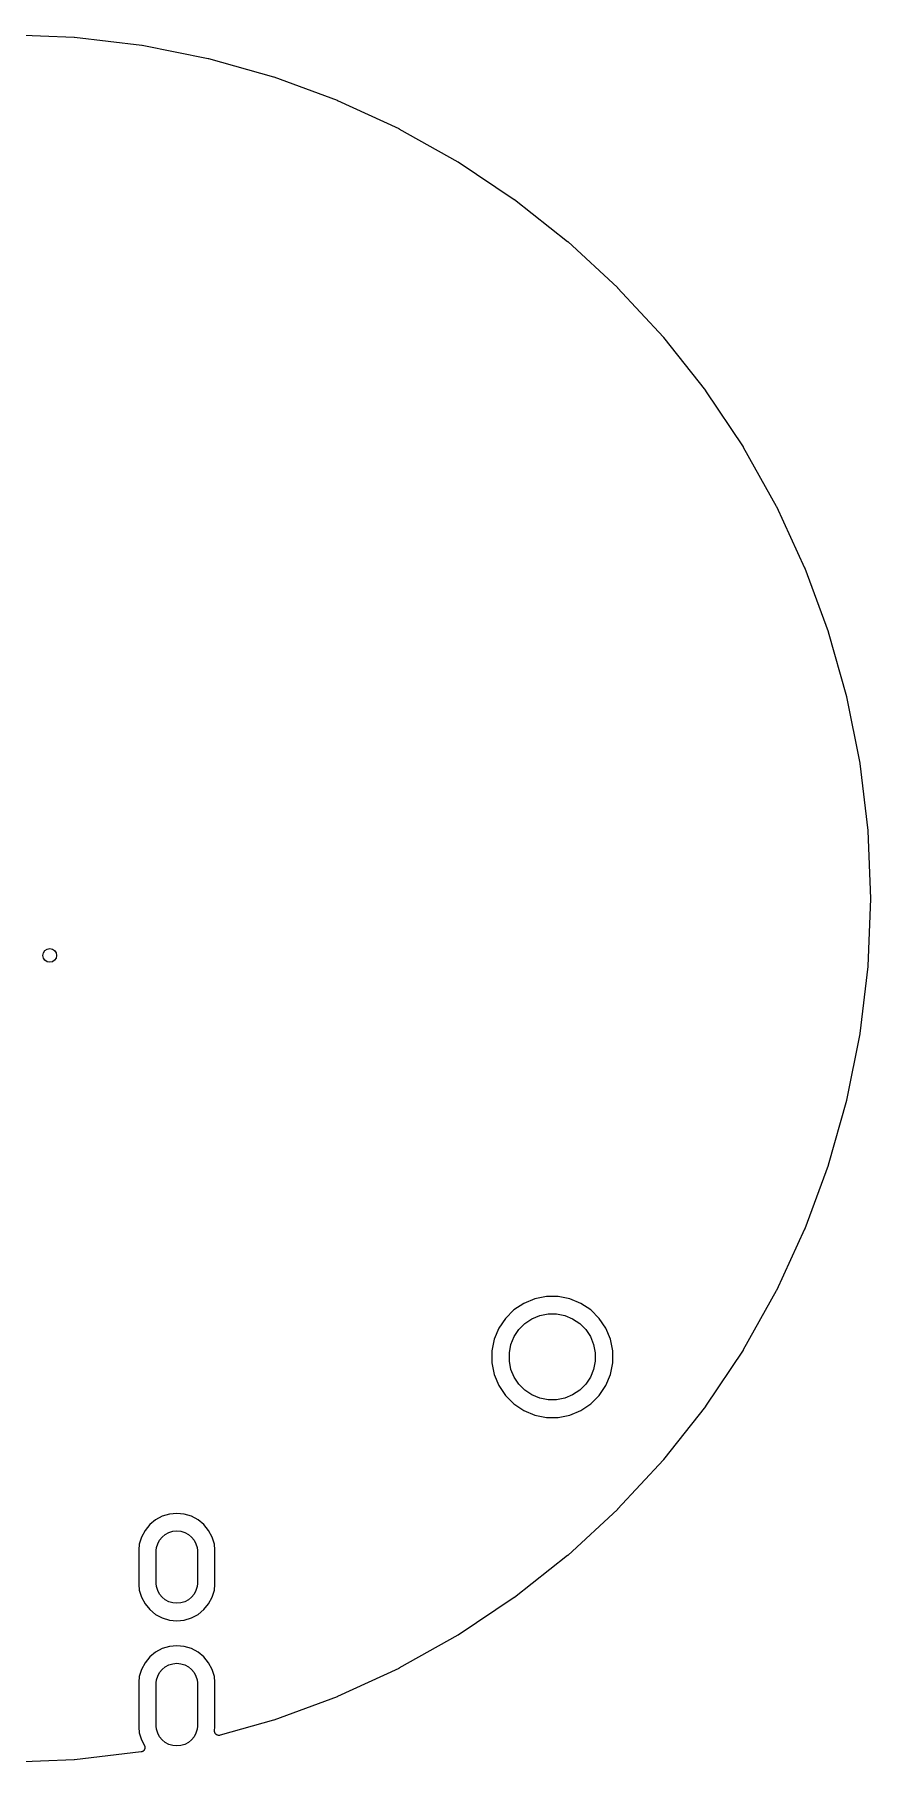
# Model space of a CAD drawing. Extents: x 123.4 to 173.6, y -130.1 to -79.9.
# Drawn here: x 149.3 to 173.6, y -130.1 to -79.9 of the extents above; entities that cross this region are included whole.
import ezdxf

# ---------------------------------------------------------------- set-up
doc = ezdxf.new("R2010")
doc.units = 0
doc.header["$MEASUREMENT"] = 0
doc.layers.add('BLACK', color=7, linetype='CONTINUOUS')

msp = doc.modelspace()

# ---------------------------------------------------------------- linework, layer by layer
at = {"layer": 'BLACK', "linetype": 'CONTINUOUS'}
for p, q in [((148.505, -79.8676), (150.467, -79.9446)), ((150.467, -79.9446), (150.469, -79.9447)), ((150.469, -79.9447), (150.473, -79.9453)), ((150.473, -79.9453), (150.477, -79.9454)), ((150.477, -79.9454), (152.427, -80.1762)), ((152.427, -80.1762), (152.428, -80.1764)), ((152.428, -80.1764), (152.432, -80.1774)), ((152.432, -80.1774), (152.437, -80.1778)), ((152.437, -80.1778), (154.362, -80.5608)), ((154.362, -80.5608), (154.364, -80.5612)), ((154.364, -80.5612), (154.368, -80.5624)), ((154.368, -80.5624), (154.372, -80.5631)), ((154.372, -80.5631), (156.262, -81.0961)), ((156.262, -81.0961), (156.263, -81.0966)), ((156.263, -81.0966), (156.267, -81.0981)), ((156.267, -81.0981), (156.271, -81.0992)), ((156.271, -81.0992), (158.113, -81.7787)), ((158.113, -81.7787), (158.115, -81.7794)), ((158.115, -81.7794), (158.118, -81.7812)), ((158.118, -81.7812), (158.122, -81.7826)), ((158.122, -81.7826), (159.905, -82.6046)), ((159.905, -82.6046), (159.907, -82.6053)), ((159.907, -82.6053), (159.911, -82.6074)), ((159.911, -82.6074), (159.914, -82.6091)), ((159.914, -82.6091), (161.627, -83.5685)), ((161.627, -83.5685), (161.629, -83.5693)), ((161.629, -83.5693), (161.632, -83.5717)), ((161.632, -83.5717), (161.636, -83.5737)), ((161.636, -83.5737), (163.268, -84.6645)), ((163.268, -84.6645), (163.27, -84.6655)), ((163.27, -84.6655), (163.273, -84.6681)), ((163.273, -84.6681), (163.277, -84.6704)), ((163.277, -84.6704), (164.818, -85.8859)), ((164.818, -85.8859), (164.82, -85.887)), ((164.82, -85.887), (164.823, -85.8899)), ((164.823, -85.8899), (164.826, -85.8924)), ((164.826, -85.8924), (166.268, -87.2252)), ((166.268, -87.2252), (166.269, -87.2264)), ((166.269, -87.2264), (166.272, -87.2295)), ((166.272, -87.2295), (166.275, -87.2322)), ((166.275, -87.2322), (167.608, -88.674)), ((167.608, -88.674), (167.609, -88.6753)), ((167.609, -88.6753), (167.611, -88.6786)), ((167.611, -88.6786), (167.614, -88.6816)), ((167.614, -88.6816), (168.83, -90.2235)), ((168.83, -90.2235), (168.831, -90.2249)), ((168.831, -90.2249), (168.833, -90.2284)), ((168.833, -90.2284), (168.836, -90.2316)), ((168.836, -90.2316), (169.926, -91.8641)), ((169.926, -91.8641), (169.927, -91.8656)), ((169.927, -91.8656), (169.929, -91.8692)), ((169.929, -91.8692), (169.932, -91.8726)), ((169.932, -91.8726), (170.891, -93.5857)), ((170.891, -93.5857), (170.892, -93.5872)), ((170.892, -93.5872), (170.893, -93.591)), ((170.893, -93.591), (170.895, -93.5946)), ((170.895, -93.5946), (171.717, -95.3776)), ((171.717, -95.3776), (171.718, -95.3792)), ((171.718, -95.3792), (171.719, -95.3831)), ((171.719, -95.3831), (171.721, -95.3868)), ((171.721, -95.3868), (172.401, -97.2289)), ((172.401, -97.2289), (172.401, -97.2306)), ((172.401, -97.2306), (172.402, -97.2346)), ((172.402, -97.2346), (172.404, -97.2384)), ((172.404, -97.2384), (172.937, -99.1281)), ((172.937, -99.1281), (172.937, -99.1298)), ((172.937, -99.1298), (172.938, -99.1339)), ((172.938, -99.1339), (172.939, -99.1378)), ((172.939, -99.1378), (173.322, -101.063)), ((173.322, -101.063), (173.323, -101.065)), ((173.323, -101.065), (173.323, -101.069)), ((173.323, -101.069), (173.324, -101.073)), ((173.324, -101.073), (173.555, -103.023)), ((173.555, -103.023), (173.555, -103.025)), ((173.555, -103.025), (173.555, -103.029)), ((173.555, -103.029), (173.555, -103.033)), ((173.555, -103.033), (173.632, -104.995)), ((173.632, -105.005), (173.555, -106.967)), ((173.632, -104.995), (173.632, -104.997)), ((173.632, -104.997), (173.632, -105.001)), ((173.632, -105.001), (173.632, -105.005)), ((173.555, -106.977), (173.324, -108.927)), ((173.555, -106.967), (173.555, -106.969)), ((173.555, -106.969), (173.555, -106.973)), ((173.555, -106.973), (173.555, -106.977)), ((173.322, -108.937), (172.939, -110.862)), ((173.323, -108.932), (173.322, -108.937)), ((173.324, -108.928), (173.323, -108.932)), ((173.324, -108.927), (173.324, -108.928)), ((172.937, -110.872), (172.404, -112.762)), ((172.938, -110.868), (172.937, -110.872)), ((172.939, -110.864), (172.938, -110.868)), ((172.939, -110.862), (172.939, -110.864)), ((172.401, -112.771), (171.721, -114.613)), ((172.402, -112.767), (172.401, -112.771)), ((172.403, -112.763), (172.402, -112.767)), ((172.404, -112.762), (172.403, -112.763)), ((171.717, -114.622), (170.895, -116.405)), ((171.719, -114.618), (171.717, -114.622)), ((171.721, -114.615), (171.719, -114.618)), ((171.721, -114.613), (171.721, -114.615)), ((164.202, -116.577), (163.862, -116.645)), ((164.548, -116.577), (164.202, -116.577)), ((164.888, -116.645), (164.548, -116.577)), ((170.891, -116.414), (169.932, -118.127)), ((170.893, -116.411), (170.891, -116.414)), ((170.895, -116.407), (170.893, -116.411)), ((170.895, -116.405), (170.895, -116.407)), ((163.254, -116.969), (163.009, -117.214)), ((163.542, -116.777), (163.254, -116.969)), ((163.862, -116.645), (163.542, -116.777)), ((164.01, -117.133), (164.252, -117.085)), ((164.252, -117.085), (164.498, -117.085)), ((164.498, -117.085), (164.74, -117.133)), ((165.208, -116.777), (164.888, -116.645)), ((165.496, -116.969), (165.208, -116.777)), ((165.741, -117.214), (165.496, -116.969)), ((162.817, -117.502), (162.685, -117.822)), ((163.009, -117.214), (162.817, -117.502)), ((163.267, -117.743), (163.404, -117.538)), ((163.404, -117.538), (163.578, -117.364)), ((163.578, -117.364), (163.783, -117.227)), ((163.783, -117.227), (164.01, -117.133)), ((164.74, -117.133), (164.967, -117.227)), ((164.967, -117.227), (165.172, -117.364)), ((165.172, -117.364), (165.346, -117.538)), ((165.346, -117.538), (165.483, -117.743)), ((165.933, -117.502), (165.741, -117.214)), ((166.065, -117.822), (165.933, -117.502)), ((162.685, -117.822), (162.617, -118.162)), ((163.125, -118.212), (163.173, -117.97)), ((163.173, -117.97), (163.267, -117.743)), ((165.483, -117.743), (165.577, -117.97)), ((165.577, -117.97), (165.625, -118.212)), ((166.133, -118.162), (166.065, -117.822)), ((162.617, -118.162), (162.617, -118.508)), ((162.617, -118.508), (162.685, -118.848)), ((163.125, -118.458), (163.125, -118.212)), ((163.173, -118.7), (163.125, -118.458)), ((165.625, -118.458), (165.577, -118.7)), ((165.625, -118.212), (165.625, -118.458)), ((166.065, -118.848), (166.133, -118.508)), ((166.133, -118.508), (166.133, -118.162)), ((169.926, -118.136), (168.836, -119.768)), ((169.928, -118.132), (169.926, -118.136)), ((169.931, -118.129), (169.928, -118.132)), ((169.932, -118.127), (169.931, -118.129)), ((162.685, -118.848), (162.817, -119.168)), ((163.267, -118.927), (163.173, -118.7)), ((163.404, -119.132), (163.267, -118.927)), ((165.483, -118.927), (165.346, -119.132)), ((165.577, -118.7), (165.483, -118.927)), ((165.933, -119.168), (166.065, -118.848)), ((162.817, -119.168), (163.009, -119.456)), ((163.009, -119.456), (163.254, -119.701)), ((163.578, -119.306), (163.404, -119.132)), ((163.783, -119.443), (163.578, -119.306)), ((164.01, -119.537), (163.783, -119.443)), ((164.252, -119.585), (164.01, -119.537)), ((164.498, -119.585), (164.252, -119.585)), ((164.74, -119.537), (164.498, -119.585)), ((164.967, -119.443), (164.74, -119.537)), ((165.172, -119.306), (164.967, -119.443)), ((165.346, -119.132), (165.172, -119.306)), ((165.496, -119.701), (165.741, -119.456)), ((165.741, -119.456), (165.933, -119.168)), ((163.254, -119.701), (163.542, -119.893)), ((163.542, -119.893), (163.862, -120.025)), ((163.862, -120.025), (164.202, -120.093)), ((164.202, -120.093), (164.548, -120.093)), ((164.548, -120.093), (164.888, -120.025)), ((164.888, -120.025), (165.208, -119.893)), ((165.208, -119.893), (165.496, -119.701)), ((168.83, -119.777), (167.614, -121.318)), ((168.832, -119.773), (168.83, -119.777)), ((168.835, -119.77), (168.832, -119.773)), ((168.836, -119.768), (168.835, -119.77)), ((167.608, -121.326), (166.275, -122.768)), ((167.61, -121.323), (167.608, -121.326)), ((167.613, -121.32), (167.61, -121.323)), ((167.614, -121.318), (167.613, -121.32)), ((152.831, -123.074), (152.663, -123.213)), ((153.024, -122.971), (152.831, -123.074)), ((153.233, -122.908), (153.024, -122.971)), ((153.45, -122.887), (153.233, -122.908)), ((153.667, -122.908), (153.45, -122.887)), ((153.876, -122.971), (153.667, -122.908)), ((154.069, -123.074), (153.876, -122.971)), ((154.237, -123.213), (154.069, -123.074)), ((166.268, -122.775), (164.826, -124.108)), ((166.271, -122.772), (166.268, -122.775)), ((166.274, -122.769), (166.271, -122.772)), ((166.275, -122.768), (166.274, -122.769)), ((152.421, -123.574), (152.358, -123.783)), ((152.524, -123.381), (152.421, -123.574)), ((152.663, -123.213), (152.524, -123.381)), ((152.949, -123.665), (153.024, -123.574)), ((153.024, -123.574), (153.115, -123.499)), ((153.115, -123.499), (153.219, -123.443)), ((153.219, -123.443), (153.332, -123.409)), ((153.332, -123.409), (153.45, -123.397)), ((153.45, -123.397), (153.568, -123.409)), ((153.568, -123.409), (153.681, -123.443)), ((153.681, -123.443), (153.785, -123.499)), ((153.785, -123.499), (153.876, -123.574)), ((153.876, -123.574), (153.951, -123.665)), ((154.376, -123.381), (154.237, -123.213)), ((154.479, -123.574), (154.376, -123.381)), ((154.542, -123.783), (154.479, -123.574)), ((152.358, -123.783), (152.342, -123.946)), ((152.342, -123.946), (152.342, -124.954)), ((152.85, -123.971), (152.859, -123.882)), ((152.85, -124.929), (152.85, -123.971)), ((152.859, -123.882), (152.893, -123.769)), ((152.893, -123.769), (152.949, -123.665)), ((153.951, -123.665), (154.007, -123.769)), ((154.007, -123.769), (154.041, -123.882)), ((154.041, -123.882), (154.05, -123.971)), ((154.05, -123.971), (154.05, -124.929)), ((154.558, -123.946), (154.542, -123.783)), ((154.558, -124.954), (154.558, -123.946)), ((164.818, -124.114), (163.277, -125.33)), ((164.821, -124.111), (164.818, -124.114)), ((164.825, -124.109), (164.821, -124.111)), ((164.826, -124.108), (164.825, -124.109)), ((152.342, -124.954), (152.358, -125.117)), ((152.358, -125.117), (152.421, -125.326)), ((152.859, -125.018), (152.85, -124.929)), ((152.893, -125.131), (152.859, -125.018)), ((152.949, -125.235), (152.893, -125.131)), ((154.007, -125.131), (153.951, -125.235)), ((154.041, -125.018), (154.007, -125.131)), ((154.05, -124.929), (154.041, -125.018)), ((154.479, -125.326), (154.542, -125.117)), ((154.542, -125.117), (154.558, -124.954)), ((152.421, -125.326), (152.524, -125.519)), ((152.524, -125.519), (152.663, -125.687)), ((153.024, -125.326), (152.949, -125.235)), ((153.115, -125.401), (153.024, -125.326)), ((153.219, -125.457), (153.115, -125.401)), ((153.332, -125.491), (153.219, -125.457)), ((153.45, -125.503), (153.332, -125.491)), ((153.568, -125.491), (153.45, -125.503)), ((153.681, -125.457), (153.568, -125.491)), ((153.785, -125.401), (153.681, -125.457)), ((153.876, -125.326), (153.785, -125.401)), ((153.951, -125.235), (153.876, -125.326)), ((154.237, -125.687), (154.376, -125.519)), ((154.376, -125.519), (154.479, -125.326)), ((163.268, -125.336), (161.636, -126.426)), ((163.272, -125.333), (163.268, -125.336)), ((163.275, -125.331), (163.272, -125.333)), ((163.277, -125.33), (163.275, -125.331)), ((152.663, -125.687), (152.831, -125.826)), ((152.831, -125.826), (153.024, -125.929)), ((153.024, -125.929), (153.233, -125.992)), ((153.233, -125.992), (153.45, -126.013)), ((153.45, -126.013), (153.667, -125.992)), ((153.667, -125.992), (153.876, -125.929)), ((153.876, -125.929), (154.069, -125.826)), ((154.069, -125.826), (154.237, -125.687)), ((161.627, -126.432), (159.914, -127.391)), ((161.631, -126.429), (161.627, -126.432)), ((161.634, -126.427), (161.631, -126.429)), ((161.636, -126.426), (161.634, -126.427)), ((152.663, -127.063), (152.524, -127.231)), ((152.831, -126.924), (152.663, -127.063)), ((153.024, -126.821), (152.831, -126.924)), ((153.233, -126.758), (153.024, -126.821)), ((153.45, -126.737), (153.233, -126.758)), ((153.667, -126.758), (153.45, -126.737)), ((153.876, -126.821), (153.667, -126.758)), ((154.069, -126.924), (153.876, -126.821)), ((154.237, -127.063), (154.069, -126.924)), ((154.376, -127.231), (154.237, -127.063)), ((152.358, -127.633), (152.342, -127.796)), ((152.421, -127.424), (152.358, -127.633)), ((152.524, -127.231), (152.421, -127.424)), ((152.859, -127.732), (152.893, -127.619)), ((152.893, -127.619), (152.949, -127.515)), ((152.949, -127.515), (153.024, -127.424)), ((153.024, -127.424), (153.115, -127.349)), ((153.115, -127.349), (153.219, -127.293)), ((153.219, -127.293), (153.332, -127.259)), ((153.332, -127.259), (153.45, -127.247)), ((153.45, -127.247), (153.568, -127.259)), ((153.568, -127.259), (153.681, -127.293)), ((153.681, -127.293), (153.785, -127.349)), ((153.785, -127.349), (153.876, -127.424)), ((153.876, -127.424), (153.951, -127.515)), ((153.951, -127.515), (154.007, -127.619)), ((154.007, -127.619), (154.041, -127.732)), ((154.479, -127.424), (154.376, -127.231)), ((154.542, -127.633), (154.479, -127.424)), ((154.558, -127.796), (154.542, -127.633)), ((159.905, -127.395), (158.122, -128.217)), ((159.909, -127.393), (159.905, -127.395)), ((159.913, -127.392), (159.909, -127.393)), ((159.914, -127.391), (159.913, -127.392)), ((152.342, -127.796), (152.342, -129.104)), ((152.85, -127.821), (152.859, -127.732)), ((152.85, -129.079), (152.85, -127.821)), ((154.041, -127.732), (154.05, -127.821)), ((154.05, -127.821), (154.05, -129.079)), ((154.558, -129.104), (154.558, -127.796)), ((158.113, -128.221), (156.271, -128.901)), ((158.117, -128.219), (158.113, -128.221)), ((158.121, -128.218), (158.117, -128.219)), ((158.122, -128.217), (158.121, -128.218)), ((152.342, -129.104), (152.358, -129.267)), ((152.859, -129.168), (152.85, -129.079)), ((152.893, -129.281), (152.859, -129.168)), ((154.041, -129.168), (154.007, -129.281)), ((154.05, -129.079), (154.041, -129.168)), ((154.548, -129.207), (154.558, -129.104)), ((156.262, -128.904), (154.709, -129.342)), ((156.265, -128.902), (156.262, -128.904)), ((156.269, -128.901), (156.265, -128.902)), ((156.271, -128.901), (156.269, -128.901)), ((152.358, -129.267), (152.421, -129.476)), ((152.421, -129.476), (152.509, -129.64)), ((152.509, -129.64), (152.51, -129.641)), ((152.51, -129.641), (152.514, -129.651)), ((152.514, -129.651), (152.518, -129.661)), ((152.518, -129.661), (152.518, -129.663)), ((152.518, -129.663), (152.519, -129.664)), ((152.519, -129.664), (152.521, -129.675)), ((152.521, -129.675), (152.523, -129.685)), ((152.949, -129.385), (152.893, -129.281)), ((153.024, -129.476), (152.949, -129.385)), ((153.115, -129.551), (153.024, -129.476)), ((153.219, -129.607), (153.115, -129.551)), ((153.332, -129.641), (153.219, -129.607)), ((153.45, -129.653), (153.332, -129.641)), ((153.568, -129.641), (153.45, -129.653)), ((153.681, -129.607), (153.568, -129.641)), ((153.785, -129.551), (153.681, -129.607)), ((153.876, -129.476), (153.785, -129.551)), ((153.951, -129.385), (153.876, -129.476)), ((154.007, -129.281), (153.951, -129.385)), ((154.548, -129.218), (154.548, -129.207)), ((154.548, -129.229), (154.548, -129.218)), ((154.548, -129.23), (154.548, -129.229)), ((154.548, -129.232), (154.548, -129.23)), ((154.55, -129.243), (154.548, -129.232)), ((154.552, -129.253), (154.55, -129.243)), ((154.552, -129.255), (154.552, -129.253)), ((154.553, -129.256), (154.552, -129.255)), ((154.557, -129.266), (154.553, -129.256)), ((154.561, -129.276), (154.557, -129.266)), ((154.562, -129.278), (154.561, -129.276)), ((154.562, -129.279), (154.562, -129.278)), ((154.568, -129.288), (154.562, -129.279)), ((154.574, -129.297), (154.568, -129.288)), ((154.575, -129.299), (154.574, -129.297)), ((154.576, -129.3), (154.575, -129.299)), ((154.583, -129.308), (154.576, -129.3)), ((154.591, -129.315), (154.583, -129.308)), ((154.592, -129.316), (154.591, -129.315)), ((154.593, -129.317), (154.592, -129.316)), ((154.602, -129.324), (154.593, -129.317)), ((154.611, -129.33), (154.602, -129.324)), ((154.612, -129.33), (154.611, -129.33)), ((154.614, -129.331), (154.612, -129.33)), ((154.624, -129.336), (154.614, -129.331)), ((154.634, -129.34), (154.624, -129.336)), ((154.635, -129.34), (154.634, -129.34)), ((154.637, -129.341), (154.635, -129.34)), ((154.647, -129.343), (154.637, -129.341)), ((154.658, -129.346), (154.647, -129.343)), ((154.659, -129.346), (154.658, -129.346)), ((154.661, -129.346), (154.659, -129.346)), ((154.672, -129.346), (154.661, -129.346)), ((154.683, -129.346), (154.672, -129.346)), ((154.684, -129.346), (154.683, -129.346)), ((154.686, -129.346), (154.684, -129.346)), ((154.696, -129.344), (154.686, -129.346)), ((154.707, -129.342), (154.696, -129.344)), ((154.709, -129.342), (154.707, -129.342)), ((150.467, -130.055), (148.505, -130.132)), ((150.471, -130.055), (150.467, -130.055)), ((150.475, -130.055), (150.471, -130.055)), ((150.477, -130.055), (150.475, -130.055)), ((152.412, -129.826), (150.477, -130.055)), ((152.422, -129.823), (152.412, -129.826)), ((152.433, -129.821), (152.422, -129.823)), ((152.434, -129.821), (152.433, -129.821)), ((152.436, -129.82), (152.434, -129.821)), ((152.446, -129.816), (152.436, -129.82)), ((152.456, -129.812), (152.446, -129.816)), ((152.457, -129.811), (152.456, -129.812)), ((152.459, -129.81), (152.457, -129.811)), ((152.468, -129.804), (152.459, -129.81)), ((152.477, -129.798), (152.468, -129.804)), ((152.478, -129.797), (152.477, -129.798)), ((152.479, -129.796), (152.478, -129.797)), ((152.487, -129.788), (152.479, -129.796)), ((152.494, -129.781), (152.487, -129.788)), ((152.495, -129.78), (152.494, -129.781)), ((152.496, -129.778), (152.495, -129.78)), ((152.502, -129.769), (152.496, -129.778)), ((152.508, -129.76), (152.502, -129.769)), ((152.509, -129.759), (152.508, -129.76)), ((152.51, -129.758), (152.509, -129.759)), ((152.514, -129.748), (152.51, -129.758)), ((152.518, -129.738), (152.514, -129.748)), ((152.519, -129.735), (152.518, -129.736)), ((152.518, -129.736), (152.518, -129.738)), ((152.521, -129.724), (152.519, -129.735)), ((152.523, -129.713), (152.521, -129.724)), ((152.523, -129.685), (152.523, -129.687)), ((152.523, -129.687), (152.523, -129.689)), ((152.523, -129.689), (152.523, -129.699)), ((152.523, -129.699), (152.523, -129.71)), ((152.523, -129.71), (152.523, -129.712)), ((152.523, -129.712), (152.523, -129.713))]:
    msp.add_line(p, q, dxfattribs=at)
at = {"layer": 'BLACK'}
msp.add_circle((149.752, -106.655), 0.2, dxfattribs=at)

doc.saveas('drawing.dxf')
